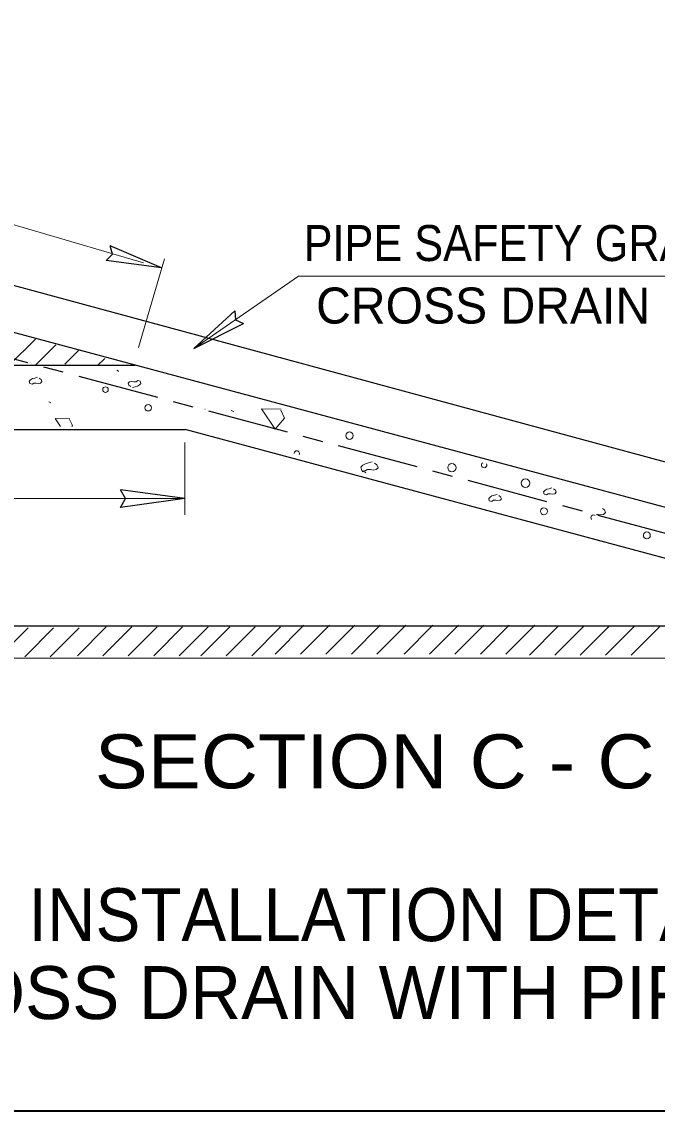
# Model space of a CAD drawing. Extents: x -48 to 552, y -178 to 186.
# Drawn here: x 389.25 to 410.33, y -74.48 to -38.37 of the extents above; entities that cross this region are included whole.
import ezdxf

# ---------------------------------------------------------------- set-up
doc = ezdxf.new("R2010")
doc.units = 0
doc.header["$LTSCALE"] = 0.45
doc.linetypes.add('LONG_DASH_SHORT_DASH', pattern=[9.9, 6, -1.2, 1.5, -1.2])
for name, color, linetype, lineweight in [('1', 7, 'Continuous', 25), ('14', 7, 'Continuous', 35), ('15', 7, 'Continuous', 13)]:
    doc.layers.add(name, color=color, linetype=linetype, lineweight=lineweight)

msp = doc.modelspace()

# ---------------------------------------------------------------- linework, layer by layer
at = {"layer": '1', "lineweight": 13}
for p, q in [((381.6393, -42.9531), (393.2872, -46.3622)), ((388.8357, -49.7518), (389.7032, -48.8842)), ((389.7072, -49.7518), (390.3799, -49.0793)), ((390.6782, -49.7152), (391.1282, -49.265)), ((391.7672, -49.761), (392.0039, -49.5239)), ((395.3299, -51.2046), (395.3278, -51.2031)), ((394.6553, -54.7158), (394.6553, -52.3106)), ((372.972, -54.1731), (394.6553, -54.1731)), ((388.5032, -59.4185), (389.4631, -58.4585)), ((389.347, -59.4185), (390.3062, -58.4585)), ((390.1903, -59.4185), (391.1499, -58.4585)), ((391.0953, -59.3875), (392.0548, -58.4281)), ((391.9387, -59.3875), (392.8985, -58.4281)), ((392.7822, -59.3875), (393.7418, -58.4281)), ((393.6256, -59.3875), (394.5852, -58.4281)), ((394.4691, -59.3875), (395.4287, -58.4281)), ((395.1893, -59.3875), (396.1489, -58.4281)), ((396.0327, -59.3875), (396.9923, -58.4281)), ((396.876, -59.3875), (397.836, -58.4281)), ((397.6516, -59.326), (398.6112, -58.3663)), ((398.4948, -59.326), (399.4547, -58.3663)), ((399.3387, -59.326), (400.2982, -58.3663)), ((400.182, -59.326), (401.1418, -58.3663)), ((401.0257, -59.326), (401.9857, -58.3663)), ((401.9306, -59.326), (402.8903, -58.3663)), ((402.7737, -59.326), (403.7337, -58.3663)), ((403.6177, -59.326), (404.5774, -58.3663)), ((404.4612, -59.326), (405.4207, -58.3663)), ((405.3048, -59.326), (406.2645, -58.3663)), ((406.0862, -59.3568), (407.0456, -58.3977)), ((406.9293, -59.3568), (407.8891, -58.3977)), ((407.7731, -59.3568), (408.7327, -58.3977)), ((408.6164, -59.3568), (409.576, -58.3977)), ((409.4602, -59.3568), (410.4202, -58.3977)), ((367.6491, -59.4621), (425.316, -59.4621))]:
    msp.add_line(p, q, dxfattribs=at)
at = {"layer": '1', "linetype": 'LONG_DASH_SHORT_DASH'}
msp.add_line((373.9243, -45.5125), (424.7628, -59.1039), dxfattribs=at)
at = {"layer": '1'}
for p, q in [((393.8832, -46.5204), (392.1862, -45.795)), ((393.8832, -46.5204), (392.0532, -46.2796)), ((394.9553, -49.2002), (396.317, -47.9546)), ((394.9553, -49.2002), (396.6024, -48.3675)), ((367.6491, -49.755), (393.0137, -49.755)), ((394.6549, -54.1721), (392.5262, -53.8796)), ((394.6549, -54.1721), (392.5262, -54.4646)), ((367.6491, -58.3883), (425.3247, -58.3883))]:
    msp.add_line(p, q, dxfattribs=at)
for points in [[(392.0532, -46.2796), (392.2564, -46.0725), (392.1862, -45.795)], [(396.317, -47.9546), (396.3449, -48.2437), (396.6024, -48.3675)], [(392.5262, -54.4646), (392.691, -54.1689), (392.5262, -53.8796)]]:
    msp.add_lwpolyline(points, dxfattribs=at)
at = {"layer": '1', "lineweight": 13}
for points in [[(394.9545, -49.1996), (398.4337, -46.7964), (418.0657, -46.7964)], [(389.7707, -50.1464), (389.6824, -50.1762), (389.6033, -50.1958), (389.5441, -50.2352), (389.4943, -50.2843), (389.5145, -50.3633), (389.5933, -50.3833), (389.6524, -50.3438), (389.7316, -50.3438), (389.8006, -50.3535), (389.8695, -50.3438), (389.9191, -50.2946), (389.8893, -50.225), (389.8302, -50.1858)], [(392.4041, -49.9142), (392.4622, -49.9485), (392.4649, -49.9479)], [(392.9247, -50.4946), (393.0131, -50.4652), (393.0922, -50.4454), (393.1516, -50.406), (393.2007, -50.3567), (393.181, -50.2777), (393.1024, -50.2581), (393.0431, -50.2975), (392.9645, -50.2975), (392.8949, -50.2873), (392.826, -50.2975), (392.7768, -50.3467), (392.8064, -50.4158), (392.8656, -50.455)], [(390.2097, -50.9993), (390.1516, -50.9643), (390.1491, -50.9647)], [(396.2827, -51.3021), (396.2047, -51.2563), (396.2014, -51.2567)], [(397.8512, -51.2058), (397.2062, -51.1927), (397.6539, -51.8768), (397.9693, -51.5087), (397.8381, -51.2452)], [(390.8418, -51.5252), (390.3585, -51.5152), (390.5314, -51.78)], [(390.907, -51.78), (390.9307, -51.7521), (390.832, -51.5546)], [(400.8698, -52.9506), (400.7514, -52.9898), (400.6464, -53.0162), (400.567, -53.0689), (400.5014, -53.1346), (400.5278, -53.2398), (400.6331, -53.2662), (400.712, -53.2135), (400.817, -53.2135), (400.9095, -53.2271), (401.0014, -53.2135), (401.0674, -53.1479), (401.0281, -53.0554), (400.9489, -53.0029)], [(400.5433, -53.2881), (400.5637, -53.2683), (400.6558, -53.3075), (400.6645, -53.3208)], [(405.0152, -54.0322), (404.9266, -54.0621), (404.8474, -54.0812), (404.7881, -54.1206), (404.7391, -54.1704), (404.7589, -54.2493), (404.8378, -54.2692), (404.8968, -54.2296), (404.9758, -54.2296), (405.0452, -54.2389), (405.1141, -54.2296), (405.1635, -54.1797), (405.1335, -54.1108), (405.0743, -54.0714)], [(406.8297, -53.8142), (406.7412, -53.8438), (406.6622, -53.8631), (406.6028, -53.9027), (406.5537, -53.9522), (406.5735, -54.0308), (406.6527, -54.051), (406.7114, -54.0117), (406.7906, -54.0117), (406.8595, -54.021), (406.9285, -54.0117), (406.9781, -53.9621), (406.9482, -53.8929), (406.8891, -53.8537)], [(408.3114, -54.6983), (408.3674, -54.6983), (408.4597, -54.7112), (408.5512, -54.6983), (408.6173, -54.6325), (408.5777, -54.5404), (408.5128, -54.4968)]]:
    msp.add_lwpolyline(points, dxfattribs=at)
for centre, radius in [((392.027, -50.5599), 0.0923), ((393.4446, -51.1617), 0.107), ((400.121, -52.0862), 0.1231), ((403.5175, -53.1461), 0.1378), ((405.9616, -53.6587), 0.1426), ((406.571, -54.5929), 0.1149), ((409.9827, -55.3918), 0.1149)]:
    msp.add_circle(centre, radius, dxfattribs=at)
for centre, start, end in [((398.3722, -52.6783), 328.41228, 181.49121), ((404.5863, -53.0591), 121.80097, 28.13606), ((408.2161, -54.8054), 50.35923, 219.64078)]:
    msp.add_arc(centre, 0.0894, start, end, dxfattribs=at)
at = {"layer": '14'}
msp.add_lwpolyline([(440.256, -5.9188), (440.256, -74.4762), (360.522, -74.4762)], dxfattribs=at)
at = {"layer": '15', "lineweight": 25}
for p, q in [((425.316, -58.4114), (372.9398, -44.3754)), ((425.9697, -57.1214), (378.4299, -44.2508)), ((372.9398, -51.8843), (394.6697, -51.8843)), ((418.9945, -58.4029), (394.6697, -51.8843))]:
    msp.add_line(p, q, dxfattribs=at)
at = {"layer": '15'}
msp.add_line((393.1193, -49.1631), (393.9891, -46.2271), dxfattribs=at)

# ---------------------------------------------------------------- texts
at = {"layer": '1'}
for s, height, width, p in [('PIPE SAFETY GRATE FOR', 1.193, 0.9, (398.5993, -46.2992)), ('SECTION C - C', 1.789, 1.1, (391.6749, -63.7762))]:
    msp.add_text(s, height=height, dxfattribs=dict(at, width=width)).set_placement(p)
msp.add_text('CROSS DRAIN OPTION', height=1.193, dxfattribs=at).set_placement((399.0132, -48.3712))
at = {"layer": '14', "width": 0.95}
msp.add_text('INSTALLATION DETAIL', height=1.754, dxfattribs=at).set_placement((389.4691, -68.8392))
at = {"layer": '14'}
msp.add_text('CROSS DRAIN WITH PIPE GRATE', height=1.754, dxfattribs=at).set_placement((384.1468, -71.4217))

doc.saveas('drawing.dxf')
